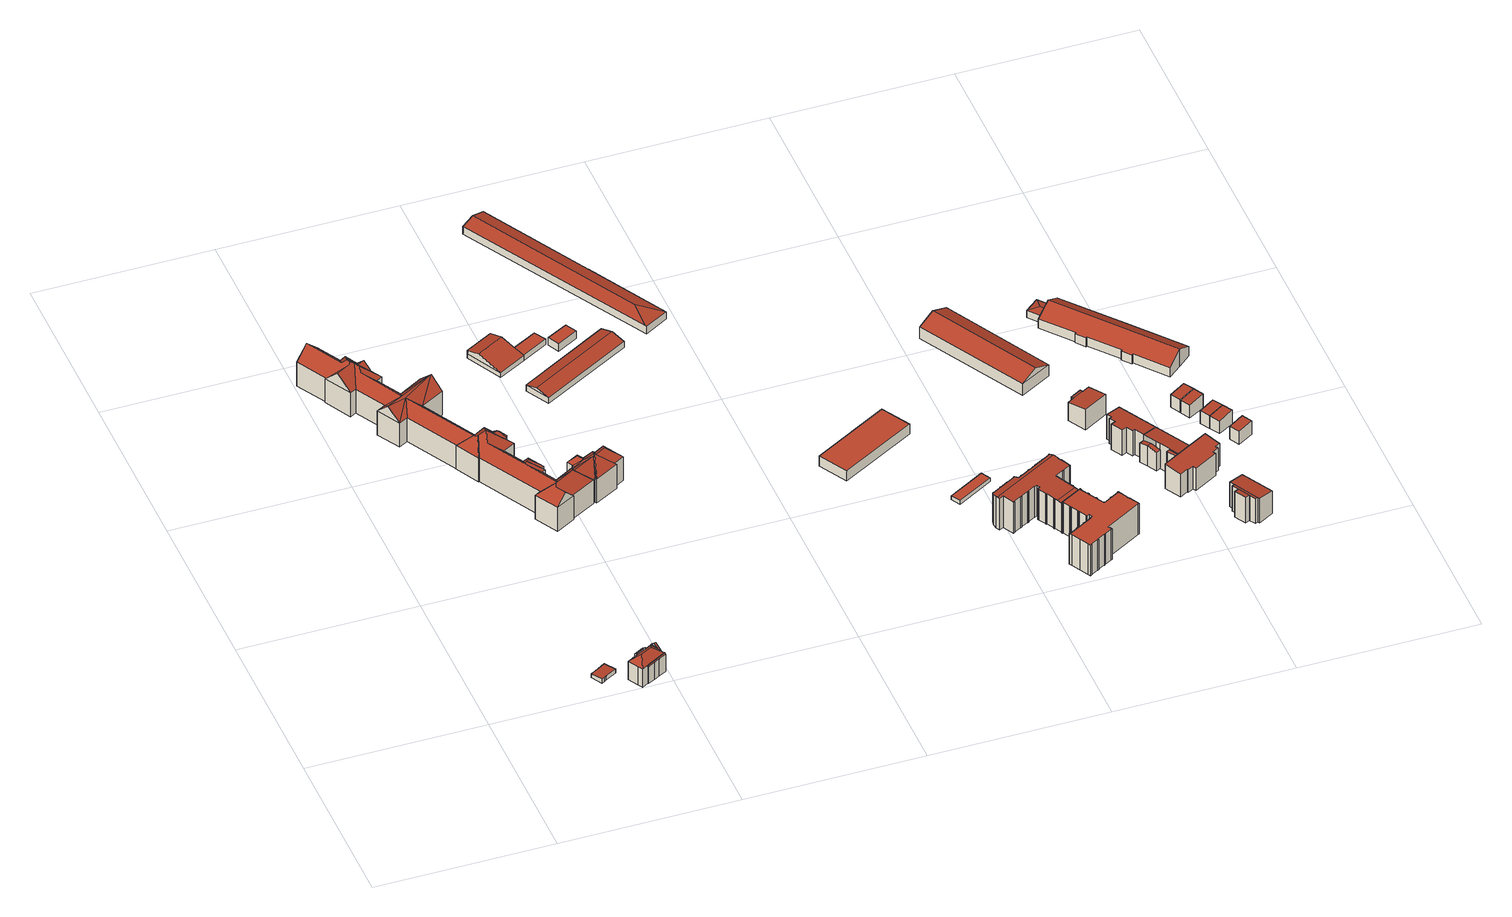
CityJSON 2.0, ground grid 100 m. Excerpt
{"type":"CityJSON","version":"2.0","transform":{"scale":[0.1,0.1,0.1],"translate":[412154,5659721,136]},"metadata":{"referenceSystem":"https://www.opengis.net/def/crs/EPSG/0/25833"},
"CityObjects":{
"building1":{"type":"Building","attributes":{"Gemeindeschluessel":14612000,"Dachtyp_tdc":"tdcPolyFlatRoof","Dachneigung":4.27,"QualitaetDacherkennung":58,"Geometrietyp2DReferenz":"3000","measuredHeight":2.84,"function":"31001_9998","roofType":"2100"},"geometry":[{"type":"Solid","lod":"2","boundaries":[[[[0,1,2,3]],[[1,4,5,2]],[[4,6,7,5]],[[6,8,9,7]],[[8,10,11,9]],[[10,12,13,11]],[[12,14,15,13]],[[14,0,3,15]],[[14,12,10,8,6,4,1,0]],[[3,2,5,7,9,11,13,15]]]],"semantics":{"surfaces":[{"type":"WallSurface"},{"type":"RoofSurface"},{"type":"GroundSurface"}],"values":[[0,0,0,0,0,0,0,0,1,2]]}}]},
"building2":{"type":"Building","attributes":{"Gemeindeschluessel":14612000,"Geometrietyp2DReferenz":"3000","function":"31001_9998","roofType":"9999"},"children":["building2-1","building2-2","building2-3","building2-4"]},
"building2-1":{"type":"BuildingPart","attributes":{"Dachtyp_tdc":"tdcFreeFormRoof","Dachneigung":77.15,"QualitaetDacherkennung":17,"Geometrietyp2DReferenz":"3000","measuredHeight":12.57,"roofType":"5000"},"parents":["building2"],"geometry":[{"type":"MultiSurface","lod":"2","boundaries":[[[16,17,18,19]],[[17,20,21,18]],[[20,22,23,21]],[[22,24,25,23]],[[24,26,27,25]],[[28,29,16,26]],[[28,26,24]],[[24,22,20,17,29,28]],[[29,17,16]],[[27,19,18,21,23,25]]],"semantics":{"surfaces":[{"type":"WallSurface"},{"type":"RoofSurface"},{"type":"GroundSurface"}],"values":[0,0,0,0,0,1,1,1,1,2]}}]},
"building2-2":{"type":"BuildingPart","attributes":{"Dachtyp_tdc":"tdcPolyFlatRoof","Dachneigung":42.18,"QualitaetDacherkennung":35,"Geometrietyp2DReferenz":"3000","measuredHeight":13.08,"roofType":"2100"},"parents":["building2"],"geometry":[{"type":"MultiSurface","lod":"2","boundaries":[[[30,31,32,33,34]],[[35,36,37,38,39]],[[34,33,36,35,40]],[[33,32,37,36]],[[32,31,38,37]],[[31,30,41,39,38]]],"semantics":{"surfaces":[{"type":"RoofSurface"},{"type":"GroundSurface"},{"type":"WallSurface"}],"values":[0,1,2,2,2,2]}}]},
"building2-3":{"type":"BuildingPart","attributes":{"Dachtyp_tdc":"tdcHipRoof","Dachneigung":41.43,"QualitaetDacherkennung":67,"Geometrietyp2DReferenz":"3000","measuredHeight":16.04,"roofType":"3200"},"parents":["building2"],"geometry":[{"type":"MultiSurface","lod":"2","boundaries":[[[42,43,44,45]],[[43,46,47,44]],[[46,48,36,47]],[[48,40,35,36]],[[41,49,39]],[[49,50,51,39]],[[50,52,51]],[[53,54,16,19,55,56]],[[57,58,59,27,26]],[[58,42,45,59]],[[54,53,60,50,61]],[[46,43,42,58,62]],[[50,49,41,40,48,46,62,61]],[[58,57,54,61,62]],[[45,44,47,36,35,39,51,55,19,27,59]]],"semantics":{"surfaces":[{"type":"WallSurface"},{"type":"RoofSurface"},{"type":"GroundSurface"}],"values":[0,0,0,0,0,0,0,0,0,0,1,1,1,1,2]}}]},
"building2-4":{"type":"BuildingPart","attributes":{"Dachtyp_tdc":"tdcGableRoof","Dachneigung":42.26,"QualitaetDacherkennung":39,"Geometrietyp2DReferenz":"3000","measuredHeight":14.2,"roofType":"3100"},"parents":["building2"],"geometry":[{"type":"MultiSurface","lod":"2","boundaries":[[[52,63,64,51]],[[63,65,66,64]],[[65,56,55,66]],[[65,67,68,60,56]],[[68,67,69,70]],[[52,50,70,69,63]],[[63,69,67,65]],[[55,51,64,66]]],"semantics":{"surfaces":[{"type":"WallSurface"},{"type":"RoofSurface"},{"type":"GroundSurface"}],"values":[0,0,0,1,1,0,0,2]}}]},
"building3":{"type":"Building","attributes":{"name":"Präsidium der Bereitschaftspolizei","Dachtyp_tdc":"tdcFreeFormRoof","Gemeindeschluessel":14612000,"Dachneigung":44.04,"QualitaetDacherkennung":5,"Geometrietyp2DReferenz":"3000","measuredHeight":25.24,"function":"31001_3071","roofType":"5000"},"geometry":[{"type":"Solid","lod":"2","boundaries":[[[[71,72,73,74]],[[72,75,76,73]],[[75,77,78,76]],[[77,79,80,78]],[[79,81,82,80]],[[81,83,84,82]],[[83,85,86,84]],[[85,87,88,86]],[[87,89,90,88]],[[89,91,92,90]],[[91,93,94,92]],[[93,95,96,94]],[[95,97,98,96]],[[97,99,100,98]],[[99,101,102,100]],[[101,103,104,102]],[[103,105,106,104]],[[105,107,108,106]],[[107,109,110,108]],[[109,111,112,110]],[[111,113,114,112]],[[113,115,116,114]],[[115,117,118,116]],[[117,119,120,118]],[[119,121,122,120]],[[121,123,124,122]],[[123,125,126,124]],[[125,127,128,126]],[[127,129,130,128]],[[129,131,132,130]],[[131,133,134,132]],[[133,135,136,134]],[[135,137,138,136]],[[137,139,140,138]],[[139,141,142,140]],[[141,143,144,142]],[[143,145,146,144]],[[145,147,148,146]],[[147,149,150,148]],[[149,151,152,150]],[[151,153,154,152]],[[153,155,156,154]],[[155,157,158,156]],[[157,159,160,158]],[[159,161,162,160]],[[161,163,164,162]],[[163,165,166,164]],[[165,167,168,166]],[[169,170,171,172,173,165,163]],[[174,169,163,161]],[[174,161,159]],[[175,170,169,174,159,157]],[[176,177,178,175,157,155]],[[179,180,181]],[[176,180,179]],[[176,182,180]],[[155,182,176]],[[182,155,153]],[[182,153,151]],[[180,183,184]],[[180,185,183]],[[185,151,149]],[[185,182,151]],[[182,185,180]],[[186,185,149,147]],[[187,186,147,145]],[[188,189,187,145,143]],[[190,188,143,141]],[[191,192,193,194,195,196,190,141,139]],[[93,197,95]],[[93,198,197]],[[191,198,93]],[[191,199,198]],[[139,199,191]],[[199,139,137]],[[200,201,199,137,135]],[[200,135,133]],[[201,200,133,131]],[[198,199,201,131,129]],[[197,198,129,127]],[[202,203,197,127,125]],[[204,202,205]],[[204,99,202]],[[206,99,204]],[[99,206,101]],[[202,207,205]],[[202,123,207]],[[123,202,125]],[[207,123,121]],[[111,208,113]],[[111,207,208]],[[207,111,205]],[[208,121,119]],[[121,208,207]],[[209,208,119,117]],[[209,117,115]],[[208,209,115,113]],[[204,205,111,109]],[[210,211,206,204,109,107]],[[210,107,105]],[[211,210,105,103]],[[206,211,103,101]],[[203,202,99,97]],[[197,203,97,95]],[[192,191,93,91]],[[212,193,192,91,89]],[[213,212,89,87]],[[214,213,87,85]],[[214,85,83]],[[194,193,212,213,214,83,81]],[[195,194,81,79]],[[215,196,195,79,77]],[[216,77,75]],[[216,215,77]],[[215,216,217]],[[218,217,216]],[[219,220,216,75,72]],[[219,72,71]],[[221,220,219,71,222]],[[221,222,223]],[[216,220,221,223,218]],[[189,188,190,196,215,217,224]],[[185,186,187,189,224,183]],[[180,184,181]],[[177,176,179,225]],[[178,177,225,226]],[[227,228,229]],[[227,178,228]],[[227,175,178]],[[227,170,175]],[[170,227,171]],[[228,226,230]],[[226,228,178]],[[231,228,230,232]],[[231,232,233]],[[228,231,233,229]],[[172,171,227,234]],[[173,172,234,167]],[[168,235,236,237,238,239,240,241,242,243,244,245,246,247,248,249,250,251,74,73,76,78,80,82,84,86,88,90,92,94,96,98,100,102,104,106,108,110,112,114,116,118,120,122,124,126,128,130,132,134,136,138,140,142,144,146,148,150,152,154,156,158,160,162,164,166]],[[173,167,165]],[[167,234,235,168]],[[234,227,236,235]],[[227,229,237,236]],[[229,233,238,237]],[[233,232,239,238]],[[232,230,240,239]],[[230,226,241,240]],[[226,225,242,241]],[[225,179,243,242]],[[179,181,244,243]],[[181,184,245,244]],[[184,183,246,245]],[[183,224,247,246]],[[224,217,248,247]],[[217,218,249,248]],[[218,223,250,249]],[[223,222,251,250]],[[222,71,74,251]]]],"semantics":{"surfaces":[{"type":"WallSurface"},{"type":"RoofSurface"},{"type":"GroundSurface"}],"values":[[0,0,0,0,0,0,0,0,0,0,0,0,0,0,0,0,0,0,0,0,0,0,0,0,0,0,0,0,0,0,0,0,0,0,0,0,0,0,0,0,0,0,0,0,0,0,0,0,1,1,0,1,1,1,1,1,1,1,0,1,1,1,1,1,1,1,1,1,1,1,1,1,1,1,1,1,0,1,1,1,1,1,1,1,1,1,1,1,1,1,1,1,1,1,1,1,1,1,1,1,1,1,1,1,1,1,1,1,1,1,1,1,1,1,1,1,1,1,1,1,1,1,1,0,1,1,1,1,1,1,1,1,1,1,0,1,1,1,2,0,0,0,0,0,0,0,0,0,0,0,0,0,0,0,0,0,0,0]]}}]},
"building4":{"type":"Building","attributes":{"Gemeindeschluessel":14612000,"Geometrietyp2DReferenz":"3000","function":"31001_9998","roofType":"9999"},"children":["building4-1","building4-2"]},
"building4-1":{"type":"BuildingPart","attributes":{"Dachtyp_tdc":"tdcPolyFlatRoof","Dachneigung":0,"QualitaetDacherkennung":88,"Geometrietyp2DReferenz":"3000","measuredHeight":3.55,"roofType":"1000"},"parents":["building4"],"geometry":[{"type":"MultiSurface","lod":"2","boundaries":[[[252,253,254,255,256]],[[253,257,258,254]],[[257,259,260,261,258]],[[259,257,253,252,262]],[[255,254,258,261]]],"semantics":{"surfaces":[{"type":"WallSurface"},{"type":"RoofSurface"},{"type":"GroundSurface"}],"values":[0,0,0,1,2]}}]},
"building4-2":{"type":"BuildingPart","attributes":{"Dachtyp_tdc":"tdcGableRoof","Dachneigung":14.82,"QualitaetDacherkennung":37,"Geometrietyp2DReferenz":"3000","measuredHeight":7.08,"roofType":"3100"},"parents":["building4"],"geometry":[{"type":"MultiSurface","lod":"2","boundaries":[[[263,264,265,266]],[[267,266,265,268,252,256]],[[269,263,266,267]],[[270,264,263,269]],[[271,272,273,255,261]],[[270,269,272,271]],[[269,267,273,272]],[[267,256,255,273]],[[260,270,271,261]],[[260,262,268,265,264,270]]],"semantics":{"surfaces":[{"type":"RoofSurface"},{"type":"WallSurface"},{"type":"GroundSurface"}],"values":[0,1,1,1,2,1,1,1,1,0]}}]},
"building5":{"type":"Building","attributes":{"Dachtyp_tdc":"tdcGableRoof","Gemeindeschluessel":14612000,"Dachneigung":14.89,"QualitaetDacherkennung":92,"Geometrietyp2DReferenz":"3000","measuredHeight":5.93,"function":"31001_9998","roofType":"3100"},"geometry":[{"type":"Solid","lod":"2","boundaries":[[[[274,275,276,277]],[[275,278,279,276]],[[278,280,281,279]],[[280,274,277,281]],[[278,275,282]],[[274,280,283]],[[275,274,283,282]],[[280,278,282,283]],[[277,276,279,281]]]],"semantics":{"surfaces":[{"type":"WallSurface"},{"type":"RoofSurface"},{"type":"GroundSurface"}],"values":[[0,0,0,0,0,0,1,1,2]]}}]},
"building6":{"type":"Building","attributes":{"Dachtyp_tdc":"tdcPolyFlatRoof","Gemeindeschluessel":14612000,"Dachneigung":0,"QualitaetDacherkennung":89,"Geometrietyp2DReferenz":"3000","measuredHeight":4.84,"function":"31001_9998","roofType":"1000"},"geometry":[{"type":"Solid","lod":"2","boundaries":[[[[284,285,286,287]],[[285,288,289,286]],[[288,290,291,289]],[[290,284,287,291]],[[290,288,285,284]],[[287,286,289,291]]]],"semantics":{"surfaces":[{"type":"WallSurface"},{"type":"RoofSurface"},{"type":"GroundSurface"}],"values":[[0,0,0,0,1,2]]}}]},
"building7":{"type":"Building","attributes":{"Dachtyp_tdc":"tdcFreeFormRoof","Gemeindeschluessel":14612000,"Dachneigung":16.74,"QualitaetDacherkennung":58,"Geometrietyp2DReferenz":"3000","measuredHeight":7.15,"function":"31001_9998","roofType":"5000"},"geometry":[{"type":"Solid","lod":"2","boundaries":[[[[292,293,294,295]],[[293,296,297,294]],[[296,298,299,297]],[[298,300,301,299]],[[300,302,303,301]],[[302,304,305,303]],[[304,292,295,305]],[[304,302,306,307,308]],[[307,306,300,298,296,293,309]],[[308,307,309,292]],[[292,304,308]],[[302,300,306]],[[293,292,309]],[[295,294,297,299,301,303,305]]]],"semantics":{"surfaces":[{"type":"WallSurface"},{"type":"RoofSurface"},{"type":"GroundSurface"}],"values":[[0,0,0,0,0,0,0,1,1,1,0,0,0,2]]}}]},
"building8":{"type":"Building","attributes":{"Dachtyp_tdc":"tdcPolyFlatRoof","Gemeindeschluessel":14612000,"Dachneigung":0,"QualitaetDacherkennung":74,"Geometrietyp2DReferenz":"3000","measuredHeight":6.57,"function":"31001_9998","roofType":"1000"},"geometry":[{"type":"Solid","lod":"2","boundaries":[[[[310,311,312,313]],[[311,314,315,312]],[[314,316,317,315]],[[316,310,313,317]],[[316,314,311,310]],[[313,312,315,317]]]],"semantics":{"surfaces":[{"type":"WallSurface"},{"type":"RoofSurface"},{"type":"GroundSurface"}],"values":[[0,0,0,0,1,2]]}}]},
"building9":{"type":"Building","attributes":{"Dachtyp_tdc":"tdcPolyFlatRoof","Gemeindeschluessel":14612000,"Dachneigung":0,"QualitaetDacherkennung":86,"Geometrietyp2DReferenz":"3000","measuredHeight":2.58,"function":"31001_2463","roofType":"1000"},"geometry":[{"type":"Solid","lod":"2","boundaries":[[[[318,319,320,321]],[[319,322,323,320]],[[322,324,325,323]],[[324,318,321,325]],[[324,322,319,318]],[[321,320,323,325]]]],"semantics":{"surfaces":[{"type":"WallSurface"},{"type":"RoofSurface"},{"type":"GroundSurface"}],"values":[[0,0,0,0,1,2]]}}]},
"building10":{"type":"Building","attributes":{"name":"Zollfahndungsamt Dresden","Dachtyp_tdc":"tdcFreeFormRoof","Gemeindeschluessel":14612000,"Dachneigung":3.18,"QualitaetDacherkennung":23,"Geometrietyp2DReferenz":"3000","measuredHeight":20.88,"function":"31001_3010","roofType":"5000"},"geometry":[{"type":"Solid","lod":"2","boundaries":[[[[326,327,328,329]],[[327,330,331,328]],[[330,332,333,331]],[[332,334,335,333]],[[334,336,337,335]],[[336,338,339,337]],[[338,340,341,339]],[[340,342,343,341]],[[342,344,345,343]],[[344,346,347,345]],[[346,348,349,347]],[[348,350,351,349]],[[350,352,353,351]],[[352,354,355,353]],[[354,356,357,355]],[[356,358,359,357]],[[358,360,361,359]],[[360,362,363,361]],[[362,364,365,363]],[[364,366,367,365]],[[366,368,369,367]],[[368,370,371,369]],[[370,372,373,371]],[[372,374,375,373]],[[374,376,377,375]],[[376,378,379,377]],[[378,380,381,379]],[[380,382,383,381]],[[382,384,385,383]],[[384,386,387,385]],[[386,388,389,387]],[[388,390,391,389]],[[390,392,393,391]],[[392,394,395,393]],[[394,396,397,395]],[[396,398,399,397]],[[398,400,401,399]],[[400,402,403,401]],[[402,404,405,403]],[[404,406,407,405]],[[406,408,409,407]],[[408,410,411,409]],[[410,412,413,411]],[[412,414,415,413]],[[414,416,417,415]],[[416,418,419,417]],[[418,420,421,419]],[[420,422,423,421]],[[422,424,425,423]],[[424,426,427,425]],[[426,428,429,427]],[[428,430,431,429]],[[430,432,433,431]],[[432,434,435,433]],[[434,436,437,435]],[[436,438,439,437]],[[438,440,441,439]],[[440,442,443,441]],[[442,444,445,443]],[[444,446,447,445]],[[446,448,449,447]],[[448,450,451,449]],[[450,452,453,451]],[[452,454,455,453]],[[454,456,457,455]],[[456,458,459,457]],[[458,460,461,459]],[[460,462,463,461]],[[462,464,465,463]],[[464,466,467,465]],[[466,468,469,467]],[[468,470,471,469]],[[470,472,473,471]],[[472,474,475,473]],[[474,476,477,475]],[[476,478,479,477]],[[478,480,481,479]],[[480,482,483,481]],[[482,484,485,483]],[[484,486,487,485]],[[486,488,489,487]],[[488,490,491,489]],[[490,492,493,491]],[[492,494,495,493]],[[494,496,497,495]],[[496,498,499,497]],[[498,500,501,499]],[[500,502,503,501]],[[502,504,505,503]],[[504,506,507,505]],[[506,326,329,507]],[[460,458,508,509]],[[408,406,404,402,400,398,396,394,392,390,388,386,384,382,380,378,376,374,372,370,368,366,364,362,360,358,356,354,352,350,348,346,344,342,340,338,336,510,511,410]],[[500,498,496,494,492,490,488,486,484,482,480,478,476,474,472,470,468,466,464,462,509,508,456,454,452,450,448,446,444,442,440,438,436,434,432,430,428,426,424,422,420,418,416,414,412,511,510,334,332,330,327,326,506,504,502]],[[336,334,510]],[[412,410,511]],[[462,460,509]],[[458,456,508]],[[329,328,331,333,335,337,339,341,343,345,347,349,351,353,355,357,359,361,363,365,367,369,371,373,375,377,379,381,383,385,387,389,391,393,395,397,399,401,403,405,407,409,411,413,415,417,419,421,423,425,427,429,431,433,435,437,439,441,443,445,447,449,451,453,455,457,459,461,463,465,467,469,471,473,475,477,479,481,483,485,487,489,491,493,495,497,499,501,503,505,507]]]],"semantics":{"surfaces":[{"type":"WallSurface"},{"type":"RoofSurface"},{"type":"GroundSurface"}],"values":[[0,0,0,0,0,0,0,0,0,0,0,0,0,0,0,0,0,0,0,0,0,0,0,0,0,0,0,0,0,0,0,0,0,0,0,0,0,0,0,0,0,0,0,0,0,0,0,0,0,0,0,0,0,0,0,0,0,0,0,0,0,0,0,0,0,0,0,0,0,0,0,0,0,0,0,0,0,0,0,0,0,0,0,0,0,0,0,0,0,0,0,1,1,1,0,0,0,0,2]]}}]},
"building11":{"type":"Building","attributes":{"name":"Hauptzollamt Dresden","Dachtyp_tdc":"tdcPolyFlatRoof","Gemeindeschluessel":14612000,"Dachneigung":0,"QualitaetDacherkennung":10,"Geometrietyp2DReferenz":"3000","measuredHeight":20.18,"function":"31001_3010","roofType":"1000"},"geometry":[{"type":"Solid","lod":"2","boundaries":[[[[512,513,514,515]],[[513,516,517,514]],[[516,518,519,517]],[[518,520,521,519]],[[520,522,523,521]],[[522,524,525,523]],[[524,526,527,525]],[[526,528,529,527]],[[528,530,531,529]],[[530,532,533,531]],[[532,534,535,533]],[[534,536,537,535]],[[536,538,539,537]],[[538,540,541,539]],[[540,542,543,541]],[[542,544,545,543]],[[544,546,547,545]],[[546,548,549,547]],[[548,550,551,549]],[[550,552,553,551]],[[552,554,555,553]],[[554,556,557,555]],[[556,558,559,557]],[[558,560,561,559]],[[560,562,563,561]],[[562,564,565,563]],[[564,566,567,565]],[[566,568,569,567]],[[568,570,571,569]],[[570,572,573,571]],[[572,574,575,573]],[[574,576,577,575]],[[576,578,579,577]],[[578,580,581,579]],[[580,582,583,581]],[[582,584,585,583]],[[584,586,587,585]],[[586,588,589,587]],[[588,590,591,589]],[[590,592,593,591]],[[592,594,595,593]],[[594,596,597,595]],[[596,598,599,597]],[[598,600,601,599]],[[600,602,603,601]],[[602,604,605,603]],[[604,606,607,605]],[[606,608,609,607]],[[608,610,611,609]],[[610,612,613,611]],[[612,614,615,613]],[[614,616,617,615]],[[616,618,619,617]],[[618,620,621,619]],[[620,622,623,621]],[[622,624,625,623]],[[624,626,627,625]],[[626,628,629,627]],[[628,630,631,629]],[[630,632,633,631]],[[632,634,635,633]],[[634,636,637,635]],[[636,638,639,637]],[[638,640,641,639]],[[640,642,643,641]],[[642,644,645,643]],[[644,646,647,645]],[[646,648,649,647]],[[648,650,651,649]],[[650,652,653,651]],[[652,654,655,653]],[[652,650,648,646,644,642,640,638,636,634,632,630,628,626,624,622,620,618,616,614,612,610,608,606,604,602,600,598,596,594,592,590,588,586,584,582,580,578,576,574,572,570,568,566,564,562,560,558,556,554,552,550,548,546,544,542,540,538,536,534,532,530,528,526,524,522,520,518,516,513,512,656,657,658,659,660,661,662,663,654]],[[655,664,665,666,667,668,669,670,671,515,514,517,519,521,523,525,527,529,531,533,535,537,539,541,543,545,547,549,551,553,555,557,559,561,563,565,567,569,571,573,575,577,579,581,583,585,587,589,591,593,595,597,599,601,603,605,607,609,611,613,615,617,619,621,623,625,627,629,631,633,635,637,639,641,643,645,647,649,651,653]],[[659,658,669,668]],[[658,657,670,669]],[[657,656,671,670]],[[656,512,515,671]],[[654,663,664,655]],[[663,662,665,664]],[[662,661,666,665]],[[661,660,667,666]],[[660,659,668,667]]]],"semantics":{"surfaces":[{"type":"WallSurface"},{"type":"RoofSurface"},{"type":"GroundSurface"}],"values":[[0,0,0,0,0,0,0,0,0,0,0,0,0,0,0,0,0,0,0,0,0,0,0,0,0,0,0,0,0,0,0,0,0,0,0,0,0,0,0,0,0,0,0,0,0,0,0,0,0,0,0,0,0,0,0,0,0,0,0,0,0,0,0,0,0,0,0,0,0,0,0,1,2,0,0,0,0,0,0,0,0,0]]}}]},
"building12":{"type":"Building","attributes":{"Dachtyp_tdc":"tdcGableRoof","Gemeindeschluessel":14612000,"Dachneigung":22.87,"QualitaetDacherkennung":92,"Geometrietyp2DReferenz":"3000","measuredHeight":11.83,"function":"31001_9998","roofType":"3100"},"geometry":[{"type":"Solid","lod":"2","boundaries":[[[[672,673,674,675]],[[673,676,677,674]],[[676,678,679,677]],[[678,672,675,679]],[[676,673,680]],[[672,678,681]],[[673,672,681,680]],[[678,676,680,681]],[[675,674,677,679]]]],"semantics":{"surfaces":[{"type":"WallSurface"},{"type":"RoofSurface"},{"type":"GroundSurface"}],"values":[[0,0,0,0,0,0,1,1,2]]}}]},
"building13":{"type":"Building","attributes":{"Gemeindeschluessel":14612000,"Geometrietyp2DReferenz":"3000","function":"31001_9998","roofType":"9999"},"children":["building13-1","building13-2"]},
"building13-1":{"type":"BuildingPart","attributes":{"Dachtyp_tdc":"tdcPolyFlatRoof","Dachneigung":6.95,"QualitaetDacherkennung":71,"Geometrietyp2DReferenz":"3000","measuredHeight":13.4,"roofType":"2100"},"parents":["building13"],"geometry":[{"type":"MultiSurface","lod":"2","boundaries":[[[682,683,684,685]],[[683,686,687,684]],[[686,688,689,687]],[[688,690,691,689]],[[690,692,693,691]],[[692,690,688,686,683,682,694]],[[695,685,684,687,689,691,693]]],"semantics":{"surfaces":[{"type":"WallSurface"},{"type":"RoofSurface"},{"type":"GroundSurface"}],"values":[0,0,0,0,0,1,2]}}]},
"building13-2":{"type":"BuildingPart","attributes":{"Dachtyp_tdc":"tdcPolyFlatRoof","Dachneigung":7.31,"QualitaetDacherkennung":57,"Geometrietyp2DReferenz":"3000","measuredHeight":11.99,"roofType":"2100"},"parents":["building13"],"geometry":[{"type":"MultiSurface","lod":"2","boundaries":[[[696,697,693,692]],[[696,698,699,697]],[[698,682,685,699]],[[682,698,696,692,694]],[[695,693,697,699,685]]],"semantics":{"surfaces":[{"type":"WallSurface"},{"type":"RoofSurface"},{"type":"GroundSurface"}],"values":[0,0,0,1,2]}}]},
"building14":{"type":"Building","attributes":{"Dachtyp_tdc":"tdcPolyFlatRoof","Gemeindeschluessel":14612000,"Dachneigung":7.18,"QualitaetDacherkennung":71,"Geometrietyp2DReferenz":"3000","measuredHeight":16.83,"function":"31001_9998","roofType":"2100"},"geometry":[{"type":"Solid","lod":"2","boundaries":[[[[700,701,702,703]],[[701,704,705,702]],[[704,706,707,705]],[[706,708,709,707]],[[708,710,711,709]],[[710,712,713,711]],[[712,714,715,713]],[[714,716,717,715]],[[716,718,719,717]],[[718,720,721,719]],[[720,722,723,721]],[[722,700,703,723]],[[722,720,718,716,714,712,710,708,706,704,701,700]],[[703,702,705,707,709,711,713,715,717,719,721,723]]]],"semantics":{"surfaces":[{"type":"WallSurface"},{"type":"RoofSurface"},{"type":"GroundSurface"}],"values":[[0,0,0,0,0,0,0,0,0,0,0,0,1,2]]}}]},
"building15":{"type":"Building","attributes":{"Gemeindeschluessel":14612000,"Geometrietyp2DReferenz":"3000","function":"31001_9998","roofType":"9999"},"children":["building15-1","building15-2","building15-3"]},
"building15-1":{"type":"BuildingPart","attributes":{"Dachtyp_tdc":"tdcPolyFlatRoof","Dachneigung":7.18,"QualitaetDacherkennung":81,"Geometrietyp2DReferenz":"3000","measuredHeight":16.25,"roofType":"2100"},"parents":["building15"],"geometry":[{"type":"MultiSurface","lod":"2","boundaries":[[[720,718,719,721,724]],[[718,725,726,719]],[[725,727,728,729,726]],[[730,731,732,733,734]],[[731,735,732]],[[730,727,725,718,720,731]],[[736,721,719,726,729,733,732]]],"semantics":{"surfaces":[{"type":"WallSurface"},{"type":"RoofSurface"},{"type":"GroundSurface"}],"values":[0,0,0,0,0,1,2]}}]},
"building15-2":{"type":"BuildingPart","attributes":{"Dachtyp_tdc":"tdcPolyFlatRoof","Dachneigung":0,"QualitaetDacherkennung":0,"Geometrietyp2DReferenz":"3000","measuredHeight":15.56,"roofType":"1000"},"parents":["building15"],"geometry":[{"type":"MultiSurface","lod":"2","boundaries":[[[737,728,734,738]],[[738,734,733,739]],[[728,737,740,729]],[[737,738,739,740]],[[739,733,729,740]],[[729,733,734,728]]],"semantics":{"surfaces":[{"type":"RoofSurface"},{"type":"WallSurface"},{"type":"GroundSurface"},{"type":"ClosureSurface","isClosure":"1","QuelleClosure":"LoD1Solid"}],"values":[0,1,1,1,2,3]}}]},
"building15-3":{"type":"BuildingPart","attributes":{"Dachtyp_tdc":"tdcGableRoof","Dachneigung":11.6,"QualitaetDacherkennung":12,"Geometrietyp2DReferenz":"3000","measuredHeight":13.31,"roofType":"3100"},"parents":["building15"],"geometry":[{"type":"MultiSurface","lod":"2","boundaries":[[[735,741,742,732]],[[741,743,744,742]],[[743,745,746,744]],[[745,724,721,746]],[[743,741,735,747]],[[747,724,745,743]],[[736,732,742,744,746,721]]],"semantics":{"surfaces":[{"type":"WallSurface"},{"type":"RoofSurface"},{"type":"GroundSurface"}],"values":[0,0,0,0,1,1,2]}}]},
"building16":{"type":"Building","attributes":{"Dachtyp_tdc":"tdcPolyFlatRoof","Gemeindeschluessel":14612000,"Dachneigung":6.97,"QualitaetDacherkennung":74,"Geometrietyp2DReferenz":"3000","measuredHeight":16.18,"function":"31001_9998","roofType":"2100"},"geometry":[{"type":"Solid","lod":"2","boundaries":[[[[748,749,750,751]],[[749,752,753,750]],[[752,754,755,753]],[[754,756,757,755]],[[756,758,759,757]],[[758,760,761,759]],[[760,762,763,761]],[[762,764,765,763]],[[764,766,767,765]],[[766,768,769,767]],[[768,770,771,769]],[[770,772,773,771]],[[772,774,775,773]],[[774,748,751,775]],[[774,772,770,768,766,764,762,760,758,756,754,752,749,748]],[[751,750,753,755,757,759,761,763,765,767,769,771,773,775]]]],"semantics":{"surfaces":[{"type":"WallSurface"},{"type":"RoofSurface"},{"type":"GroundSurface"}],"values":[[0,0,0,0,0,0,0,0,0,0,0,0,0,0,1,2]]}}]},
"building17":{"type":"Building","attributes":{"Gemeindeschluessel":14612000,"Geometrietyp2DReferenz":"3000","function":"31001_9998","roofType":"9999"},"children":["building17-1","building17-2","building17-3"]},
"building17-1":{"type":"BuildingPart","attributes":{"Dachtyp_tdc":"tdcPolyFlatRoof","Dachneigung":7.12,"QualitaetDacherkennung":77,"Geometrietyp2DReferenz":"3000","measuredHeight":16.22,"roofType":"2100"},"parents":["building17"],"geometry":[{"type":"MultiSurface","lod":"2","boundaries":[[[776,777,778,779]],[[777,780,781,778]],[[782,783,784,785]],[[782,786,787,783]],[[786,776,779,787]],[[786,782,785,788,780,777,776]],[[779,778,781,789,784,783,787]]],"semantics":{"surfaces":[{"type":"WallSurface"},{"type":"RoofSurface"},{"type":"GroundSurface"}],"values":[0,0,0,0,0,1,2]}}]},
"building17-2":{"type":"BuildingPart","attributes":{"Dachtyp_tdc":"tdcPolyFlatRoof","Dachneigung":7.29,"QualitaetDacherkennung":47,"Geometrietyp2DReferenz":"3000","measuredHeight":16.8,"roofType":"2100"},"parents":["building17"],"geometry":[{"type":"MultiSurface","lod":"2","boundaries":[[[790,791,792,793]],[[791,794,795,792]],[[794,796,797,795]],[[796,798,799,797]],[[798,796,794,791,790]],[[793,792,795,797,799]]],"semantics":{"surfaces":[{"type":"WallSurface"},{"type":"RoofSurface"},{"type":"GroundSurface"}],"values":[0,0,0,0,1,2]}}]},
"building17-3":{"type":"BuildingPart","attributes":{"Dachtyp_tdc":"tdcPolyFlatRoof","Dachneigung":7.01,"QualitaetDacherkennung":50,"Geometrietyp2DReferenz":"3000","measuredHeight":16.43,"roofType":"2100"},"parents":["building17"],"geometry":[{"type":"MultiSurface","lod":"2","boundaries":[[[780,800,801,781]],[[800,791,792,801]],[[791,790,793,792]],[[798,802,803,799]],[[802,785,784,803]],[[788,785,802,798,790,791,800,780]],[[781,801,792,793,799,803,784,789]]],"semantics":{"surfaces":[{"type":"WallSurface"},{"type":"RoofSurface"},{"type":"GroundSurface"}],"values":[0,0,0,0,0,1,2]}}]},
"building18":{"type":"Building","attributes":{"Dachtyp_tdc":"tdcHipAndGableRoof","Gemeindeschluessel":14612000,"Dachneigung":11.35,"QualitaetDacherkennung":75,"Geometrietyp2DReferenz":"3000","measuredHeight":5.48,"function":"31001_9998","roofType":"5000"},"geometry":[{"type":"Solid","lod":"2","boundaries":[[[[804,805,806,807]],[[805,808,809,806]],[[808,810,811,809]],[[810,804,807,811]],[[808,805,812]],[[804,810,813]],[[805,804,813,812]],[[810,808,812,813]],[[807,806,809,811]]]],"semantics":{"surfaces":[{"type":"WallSurface"},{"type":"RoofSurface"},{"type":"GroundSurface"}],"values":[[0,0,0,0,1,0,1,1,2]]}}]},
"building19":{"type":"Building","attributes":{"Dachtyp_tdc":"tdcPolyFlatRoof","Gemeindeschluessel":14612000,"Dachneigung":4.72,"QualitaetDacherkennung":42,"Geometrietyp2DReferenz":"3000","measuredHeight":9.15,"function":"31001_9998","roofType":"2100"},"geometry":[{"type":"Solid","lod":"2","boundaries":[[[[814,815,816,817]],[[815,818,819,816]],[[818,820,821,819]],[[820,814,817,821]],[[820,818,815,814]],[[817,816,819,821]]]],"semantics":{"surfaces":[{"type":"WallSurface"},{"type":"RoofSurface"},{"type":"GroundSurface"}],"values":[[0,0,0,0,1,2]]}}]},
"building20":{"type":"Building","attributes":{"Dachtyp_tdc":"tdcPolyFlatRoof","Gemeindeschluessel":14612000,"Dachneigung":5.06,"QualitaetDacherkennung":45,"Geometrietyp2DReferenz":"3000","measuredHeight":9.16,"function":"31001_9998","roofType":"2100"},"geometry":[{"type":"Solid","lod":"2","boundaries":[[[[822,814,817,816]],[[814,823,824,817]],[[823,825,826,824]],[[825,822,816,826]],[[825,823,814,822]],[[816,817,824,826]]]],"semantics":{"surfaces":[{"type":"WallSurface"},{"type":"RoofSurface"},{"type":"GroundSurface"}],"values":[[0,0,0,0,1,2]]}}]},
"building21":{"type":"Building","attributes":{"Dachtyp_tdc":"tdcGableRoof","Gemeindeschluessel":14612000,"Dachneigung":29.81,"QualitaetDacherkennung":89,"Geometrietyp2DReferenz":"3000","measuredHeight":11.6,"function":"31001_9998","roofType":"3100"},"geometry":[{"type":"Solid","lod":"2","boundaries":[[[[827,828,829,830]],[[828,831,832,829]],[[831,833,834,832]],[[833,835,836,834]],[[835,837,838,836]],[[837,839,840,838]],[[839,841,842,840]],[[841,843,844,842]],[[843,845,846,844]],[[845,847,848,846]],[[847,849,850,848]],[[849,851,852,850]],[[851,853,807,852]],[[853,854,855,807]],[[854,856,811,855]],[[856,857,858,811]],[[857,827,830,858]],[[854,853,851,849,847,845,843,841,839,837,835,833,831]],[[831,828,827,857,856,854]],[[830,829,832,834,836,838,840,842,844,846,848,850,852,807,855,811,858]]]],"semantics":{"surfaces":[{"type":"WallSurface"},{"type":"RoofSurface"},{"type":"GroundSurface"}],"values":[[0,0,0,0,0,0,0,0,0,0,0,0,0,0,0,0,0,1,1,2]]}}]},
"building22":{"type":"Building","attributes":{"Dachtyp_tdc":"tdcPolyFlatRoof","Gemeindeschluessel":14612000,"Dachneigung":4.7,"QualitaetDacherkennung":41,"Geometrietyp2DReferenz":"3000","measuredHeight":9.07,"function":"31001_9998","roofType":"2100"},"geometry":[{"type":"Solid","lod":"2","boundaries":[[[[859,860,861,862]],[[860,863,864,861]],[[863,865,866,864]],[[865,859,862,866]],[[865,863,860,859]],[[862,861,864,866]]]],"semantics":{"surfaces":[{"type":"WallSurface"},{"type":"RoofSurface"},{"type":"GroundSurface"}],"values":[[0,0,0,0,1,2]]}}]},
"building23":{"type":"Building","attributes":{"Dachtyp_tdc":"tdcPolyFlatRoof","Gemeindeschluessel":14612000,"Dachneigung":5.57,"QualitaetDacherkennung":43,"Geometrietyp2DReferenz":"3000","measuredHeight":9.1,"function":"31001_9998","roofType":"2100"},"geometry":[{"type":"Solid","lod":"2","boundaries":[[[[867,859,862,861]],[[859,868,869,862]],[[868,870,871,869]],[[870,867,861,871]],[[870,868,859,867]],[[861,862,869,871]]]],"semantics":{"surfaces":[{"type":"WallSurface"},{"type":"RoofSurface"},{"type":"GroundSurface"}],"values":[[0,0,0,0,1,2]]}}]},
"building24":{"type":"Building","attributes":{"Dachtyp_tdc":"tdcPolyFlatRoof","Gemeindeschluessel":14612000,"Dachneigung":4.88,"QualitaetDacherkennung":44,"Geometrietyp2DReferenz":"3000","measuredHeight":9.22,"function":"31001_9998","roofType":"2100"},"geometry":[{"type":"Solid","lod":"2","boundaries":[[[[872,873,874,875]],[[873,876,877,874]],[[876,878,879,877]],[[878,872,875,879]],[[878,876,873,872]],[[875,874,877,879]]]],"semantics":{"surfaces":[{"type":"WallSurface"},{"type":"RoofSurface"},{"type":"GroundSurface"}],"values":[[0,0,0,0,1,2]]}}]}
},
"vertices":[
[617,171,31],[626,177,31],[626,177,8],[617,171,8],[644,187,31],[644,187,8],[707,223,31],[707,223,8],[744,159,36],[744,159,8],[681,123,36],[681,123,8],[669,116,36],[669,116,8],[654,107,36],[654,107,8],
[984,88,122],[988,82,122],[988,82,10],[984,88,10],[944,58,122],[944,58,10],[912,41,122],[912,41,10],[873,20,122],[873,20,10],[870,25,122],[870,25,10],[874,23,135],[983,83,136],
[901,149,141],[893,164,126],[838,134,126],[845,120,141],[846,119,141],[846,119,10],[845,120,10],[838,134,10],[893,164,10],[901,149,10],[846,119,129],[901,149,129],
[833,7,129],[820,30,129],[820,30,10],[833,7,10],[788,88,129],[788,88,10],[845,120,129],[901,149,130],[939,170,129],[939,170,10],[939,170,122],[967,119,129],[984,88,129],[967,119,10],[967,119,122],[870,25,129],[834,4,129],[834,4,10],[963,127,129],[916,104,171],[854,70,171],
[948,175,122],[948,175,10],[975,124,122],[975,124,10],[959,154,152],[951,149,152],[948,175,131],[939,170,131],
[805,1917,183],[798,1897,183],[798,1897,27],[805,1917,27],[790,1892,183],[790,1892,27],[818,1841,183],[818,1841,27],[751,1804,183],[751,1804,27],[812,1693,183],[812,1693,27],[846,1712,183],[846,1712,27],[897,1621,183],[897,1621,27],[882,1613,183],[882,1613,27],[894,1592,183],[894,1592,27],[874,1581,183],[874,1581,27],[919,1500,183],[919,1500,27],[1027,1560,183],[1027,1560,27],[1029,1555,183],[1029,1555,27],[1039,1561,183],[1039,1561,27],[1033,1573,183],[1033,1573,27],[1038,1576,183],[1038,1576,27],[1019,1610,183],[1019,1610,27],[1087,1647,183],[1087,1647,27],[1107,1612,183],[1107,1612,27],[1171,1647,183],[1171,1647,27],[1177,1635,183],[1177,1635,27],[1235,1667,183],[1235,1667,27],[1301,1550,183],[1301,1550,27],[1242,1517,183],[1242,1517,27],[1249,1505,183],[1249,1505,27],[1112,1430,183],[1112,1430,27],[1106,1441,183],[1106,1441,27],[1095,1435,183],[1095,1435,27],[1097,1432,183],[1097,1432,27],[956,1355,183],[956,1355,27],[959,1350,183],[959,1350,27],[851,1290,183],[851,1290,27],[778,1422,183],[778,1422,27],[810,1440,183],[810,1440,27],[613,1796,183],[613,1796,27],[611,1795,183],[611,1795,27],[537,1929,183],[537,1929,27],[540,1930,183],[540,1930,27],[379,2220,183],[379,2220,27],[329,2193,183],[329,2193,27],[256,2323,183],[256,2323,27],[308,2352,183],[308,2352,27],[214,2522,183],[214,2522,27],[179,2503,183],[179,2503,27],[96,2653,183],[96,2653,27],[103,2657,183],[103,2657,27],[8,2827,183],[8,2827,27],[142,2902,183],[142,2902,27],[220,2624,266],[224,2637,276],[215,2653,276],[189,2660,257],[75,2865,257],[138,2578,266],[245,2631,261],[391,2328,242],[256,2572,242],[263,2598,261],[415,2411,183],[584,2420,255],[548,2485,183],[292,2258,255],[487,2280,183],[620,2354,183],[403,2304,243],[624,1906,243],[623,1904,245],[638,1889,250],[630,1891,245],[641,1890,250],[895,1416,243],[790,1606,243],[791,1608,245],[788,1609,243],[667,1828,243],[681,1879,279],[999,1463,252],[998,1461,254],[877,1394,254],[905,1320,243],[872,1379,243],[1132,1534,249],[1003,1462,250],[1091,1554,224],[1140,1540,259],[1090,1556,224],[1142,1536,259],[1151,1544,248],[1209,1576,248],[1072,1595,221],[1091,1561,221],[807,1617,245],[811,1633,234],[826,1642,234],[683,1880,279],[734,1908,223],[722,2015,183],[750,1964,183],[776,1915,209],[756,1920,223],[762,1941,209],[779,1963,183],[758,1969,183],[655,1977,183],[339,2548,183],[372,2567,183],[252,2783,183],[275,2654,224],[291,2712,183],[332,2638,183],[315,2677,224],[336,2640,183],[295,2714,183],[218,2764,183],[218,2764,27],[252,2783,27],[291,2712,27],[295,2714,27],[336,2640,27],[332,2638,27],[372,2567,27],[339,2548,27],[415,2411,27],[548,2485,27],[620,2354,27],[487,2280,27],[655,1977,27],[722,2015,27],[750,1964,27],[758,1969,27],[779,1963,27],
[1119,2671,73],[1264,2750,73],[1264,2750,37],[1119,2671,37],[1119,2671,68],[1301,2683,73],[1301,2683,37],[1155,2604,73],[1155,2604,68],[1155,2604,37],[1147,2620,73],
[891,2721,88],[927,2652,108],[1083,2737,108],[1046,2805,88],[1046,2805,68],[1119,2671,88],[891,2721,68],[997,2518,68],[997,2518,37],[891,2721,37],[1046,2805,37],
[1080,2375,77],[1593,2659,77],[1593,2659,37],[1080,2375,37],[1667,2525,75],[1667,2525,37],[1153,2241,75],[1153,2241,37],[1629,2595,96],[1115,2310,96],
[1463,2676,86],[1344,2609,86],[1344,2609,37],[1463,2676,37],[1310,2675,86],[1310,2675,37],[1430,2739,86],[1430,2739,37],
[1210,3648,86],[1278,3687,109],[1278,3687,38],[1210,3648,38],[1348,3726,85],[1348,3726,38],[1688,3117,85],[1688,3117,38],[1690,3113,85],[1690,3113,38],[1944,2660,85],[1944,2660,38],[1809,2584,86],[1809,2584,38],[1943,2660,85],[1805,2742,109],[1806,2590,87],[1277,3686,109],
[2358,1142,103],[2269,1303,103],[2269,1303,37],[2358,1142,37],[2696,1540,103],[2696,1540,37],[2786,1379,103],[2786,1379,37],
[3039,887,61],[2834,772,61],[2834,772,36],[3039,887,36],[2805,823,61],[2805,823,36],[3011,938,61],[3011,938,36],
[3013,463,244],[3015,461,244],[3015,461,40],[3013,463,40],[3009,457,244],[3009,457,40],[2974,519,248],[2974,519,40],[2950,506,248],[2950,506,40],[2941,530,246],[2941,530,40],[2937,556,238],[2937,556,40],[2940,582,231],[2940,582,40],[2945,584,231],[2945,584,40],[2947,582,232],[2947,582,40],[2988,605,232],[2988,605,40],[2987,607,231],[2987,607,40],[2993,611,231],[2993,611,40],[2994,608,232],[2994,608,40],[3035,631,232],[3035,631,40],[3034,634,231],[3034,634,40],[3040,637,231],[3040,637,40],[3041,635,232],[3041,635,40],[3082,658,232],[3082,658,40],[3081,660,231],[3081,660,40],[3087,662,232],[3087,662,40],[3095,649,236],[3095,649,40],[3101,637,241],[3101,637,40],[3119,647,241],[3119,647,40],[3118,650,240],[3118,650,40],[3124,653,240],[3124,653,40],[3125,651,241],[3125,651,40],[3166,674,241],[3166,674,40],[3165,676,240],[3165,676,40],[3171,680,240],[3171,680,40],[3172,677,241],[3172,677,40],[3213,700,241],[3213,700,40],[3212,702,240],[3212,702,40],[3218,706,240],[3218,706,40],[3219,703,241],[3219,703,40],[3260,726,241],[3260,726,40],[3259,729,240],[3259,729,40],[3265,732,240],[3265,732,40],[3266,730,241],[3266,730,40],[3307,753,241],[3307,753,40],[3306,755,240],[3306,755,40],[3312,758,240],[3312,758,40],[3320,744,245],[3320,744,40],[3343,703,247],[3343,703,40],[3341,703,247],[3341,703,40],[3349,689,246],[3349,689,40],[3351,689,246],[3351,689,40],[3373,648,243],[3373,648,40],[3380,634,242],[3380,634,40],[3375,631,242],[3375,631,40],[3374,633,242],[3374,633,40],[3333,611,242],[3333,611,40],[3334,608,242],[3334,608,40],[3328,605,242],[3328,605,40],[3327,607,242],[3327,607,40],[3286,584,242],[3286,584,40],[3287,582,242],[3287,582,40],[3285,580,242],[3285,580,40],[3308,539,240],[3308,539,40],[3310,541,240],[3310,541,40],[3313,535,239],[3313,535,40],[3311,533,239],[3311,533,40],[3334,492,237],[3334,492,40],[3336,494,237],[3336,494,40],[3340,488,236],[3340,488,40],[3337,486,236],[3337,486,40],[3360,445,229],[3360,445,40],[3241,379,229],[3241,379,40],[3218,420,236],[3218,420,40],[3216,419,236],[3216,419,40],[3213,424,237],[3213,424,40],[3215,426,237],[3215,426,40],[3192,467,239],[3192,467,40],[3189,466,239],[3189,466,40],[3186,472,240],[3186,472,40],[3188,473,240],[3188,473,40],[3165,514,242],[3165,514,40],[3163,513,242],[3163,513,40],[3160,519,243],[3160,519,40],[3174,527,243],[3174,527,40],[3165,545,244],[3165,545,40],[3150,537,244],[3150,537,40],[3149,539,244],[3149,539,40],[3108,516,244],[3108,516,40],[3109,514,244],[3109,514,40],[3103,510,244],[3103,510,40],[3102,512,244],[3102,512,40],[3061,490,244],[3061,490,40],[3062,487,244],[3062,487,40],[3056,484,244],[3056,484,40],[3055,486,244],[3055,486,40],[3346,471,235],[3227,405,235],[2944,521,249],[3326,733,249],
[3265,13,241],[3259,9,241],[3259,9,39],[3265,13,39],[3251,23,241],[3251,23,39],[3224,72,241],[3224,72,39],[3198,119,241],[3198,119,39],[3190,134,241],[3190,134,39],[3196,137,241],[3196,137,39],[3197,134,241],[3197,134,39],[3238,157,241],[3238,157,39],[3237,160,241],[3237,160,39],[3243,163,241],[3243,163,39],[3244,161,241],[3244,161,39],[3285,184,241],[3285,184,39],[3284,186,241],[3284,186,39],[3290,190,241],[3290,190,39],[3291,187,241],[3291,187,39],[3333,210,241],[3333,210,39],[3331,213,241],[3331,213,39],[3346,221,241],[3346,221,39],[3336,238,241],[3336,238,39],[3321,230,241],[3321,230,39],[3318,236,241],[3318,236,39],[3320,237,241],[3320,237,39],[3297,278,241],[3297,278,39],[3295,277,241],[3295,277,39],[3291,283,241],[3291,283,39],[3294,285,241],[3294,285,39],[3271,326,241],[3271,326,39],[3268,324,241],[3268,324,39],[3265,330,241],[3265,330,39],[3268,332,241],[3268,332,39],[3245,373,241],[3245,373,39],[3242,371,241],[3242,371,39],[3239,377,241],[3239,377,39],[3241,379,241],[3241,379,39],[3360,445,241],[3360,445,39],[3363,447,241],[3363,447,39],[3366,441,241],[3366,441,39],[3363,439,241],[3363,439,39],[3387,398,241],[3387,398,39],[3389,400,241],[3389,400,39],[3392,394,241],[3392,394,39],[3390,392,241],[3390,392,39],[3413,351,241],[3413,351,39],[3415,352,241],[3415,352,39],[3419,346,241],[3419,346,39],[3416,345,241],[3416,345,39],[3439,304,241],[3439,304,39],[3442,305,241],[3442,305,39],[3443,303,241],[3443,303,39],[3484,326,241],[3484,326,39],[3482,328,241],[3482,328,39],[3489,332,241],[3489,332,39],[3490,329,241],[3490,329,39],[3531,352,241],[3531,352,39],[3530,355,241],[3530,355,39],[3536,358,241],[3536,358,39],[3544,344,241],[3544,344,39],[3566,303,241],[3566,303,39],[3565,302,241],[3565,302,39],[3573,288,241],[3573,288,39],[3574,289,241],[3574,289,39],[3597,248,241],[3597,248,39],[3604,234,241],[3604,234,39],[3599,231,241],[3599,231,39],[3598,233,241],[3598,233,39],[3393,115,241],[3393,115,39],[3399,106,241],[3399,106,39],[3406,92,241],[3406,92,39],[3400,89,241],[3400,89,39],[3399,91,241],[3399,91,39],[3358,68,241],[3358,68,39],[3264,15,241],[3305,38,241],[3306,36,241],[3312,39,241],[3311,42,241],[3352,65,241],[3353,62,241],[3359,66,241],[3359,66,39],[3353,62,39],[3352,65,39],[3311,42,39],[3312,39,39],[3306,36,39],[3305,38,39],[3264,15,39],
[3429,1461,118],[3094,2066,117],[3094,2066,42],[3429,1461,42],[3276,2165,116],[3276,2165,42],[3606,1558,117],[3606,1558,42],[3184,2115,160],[3516,1509,160],
[3675,1250,164],[3714,1272,164],[3714,1272,44],[3675,1250,44],[3771,1171,178],[3771,1171,44],[3632,1093,178],[3632,1093,44],[3575,1194,164],[3575,1194,44],[3613,1217,164],[3613,1217,44],[3614,1216,164],[3614,1216,44],
[3605,1231,162],[3605,1231,44],[3667,1265,162],[3667,1265,44],
[3785,821,205],[3766,857,205],[3766,857,40],[3785,821,40],[3738,843,209],[3738,843,40],[3702,908,209],[3702,908,40],[3730,922,205],[3730,922,40],[3710,957,205],[3710,957,40],[3725,965,202],[3725,965,40],[3709,993,203],[3709,993,40],[3794,1040,190],[3794,1040,40],[3914,827,190],[3914,827,40],[3829,779,203],[3829,779,40],[3801,830,203],[3801,830,40],
[3829,779,164],[4030,621,190],[4030,621,40],[3944,572,203],[3944,572,196],[3944,572,40],[3912,629,203],[3883,682,203],[3883,682,40],[3912,629,40],[3912,629,196],[3883,682,161],[3855,733,40],
[3929,564,196],[3897,621,196],[3897,621,40],[3929,564,40],
[3859,668,161],[3859,668,40],[3831,719,173],[3831,719,40],[3805,766,164],[3805,766,40],[3855,733,173],
[4123,673,207],[4170,587,195],[4170,587,45],[4123,673,45],[4144,571,195],[4144,571,45],[4151,559,193],[4151,559,45],[4116,539,193],[4116,539,45],[4125,524,191],[4125,524,45],[3992,449,191],[3992,449,45],[3981,465,193],[3981,465,45],[3949,447,193],[3949,447,45],[3945,454,194],[3945,454,45],[3901,429,194],[3901,429,45],[3850,520,207],[3850,520,45],[3929,564,207],[3929,564,45],[4030,621,207],[4030,621,45],
[4292,150,190],[4207,100,203],[4207,100,40],[4292,150,40],[4200,112,203],[4200,112,40],[4110,275,203],[4110,275,40],[4124,248,40],[4124,248,203],[4195,322,191],[4195,322,40],[4125,248,203],[4125,248,40],
[4166,139,205],[4165,139,205],[4165,139,40],[4166,139,40],[4140,125,209],[4140,125,40],[4104,190,209],[4104,190,40],[4129,205,205],[4129,205,40],
[4185,104,205],[4185,104,40],[4110,240,205],[4110,240,40],
[3719,1954,93],[3659,2025,93],[3659,2025,48],[3719,1954,48],[3736,2089,94],[3736,2089,48],[3796,2017,94],[3796,2017,48],[3729,2023,103],[3759,1987,103],
[4220,1102,139],[4129,1050,131],[4129,1050,48],[4220,1102,48],[4097,1107,131],[4097,1107,48],[4188,1159,139],[4188,1159,48],
[4129,1050,130],[4250,1046,139],[4250,1046,48],[4159,994,130],[4159,994,48],
[4102,1720,112],[4324,1454,112],[4324,1454,48],[4102,1720,48],[4253,1394,164],[4253,1394,48],[4178,1332,108],[4178,1332,48],[4039,1499,108],[4039,1499,48],[4034,1495,105],[4034,1495,48],[3992,1545,105],[3992,1545,48],[3998,1550,109],[3998,1550,48],[3866,1708,109],[3866,1708,48],[3861,1703,105],[3861,1703,48],[3819,1753,105],[3819,1753,48],[3825,1758,109],[3825,1758,48],[3685,1925,109],[3685,1925,48],[3719,1954,134],[3760,1987,164],[3760,1987,48],[3796,2017,138],[3830,2046,112],[3830,2046,48],
[4313,931,139],[4225,882,131],[4225,882,48],[4313,931,48],[4194,936,131],[4194,936,48],[4281,986,139],[4281,986,48],
[4225,882,130],[4344,875,139],[4344,875,48],[4258,825,130],[4258,825,48],
[4290,768,131],[4377,817,139],[4377,817,47],[4290,768,47],[4408,762,139],[4408,762,47],[4321,713,131],[4321,713,47]
]}
